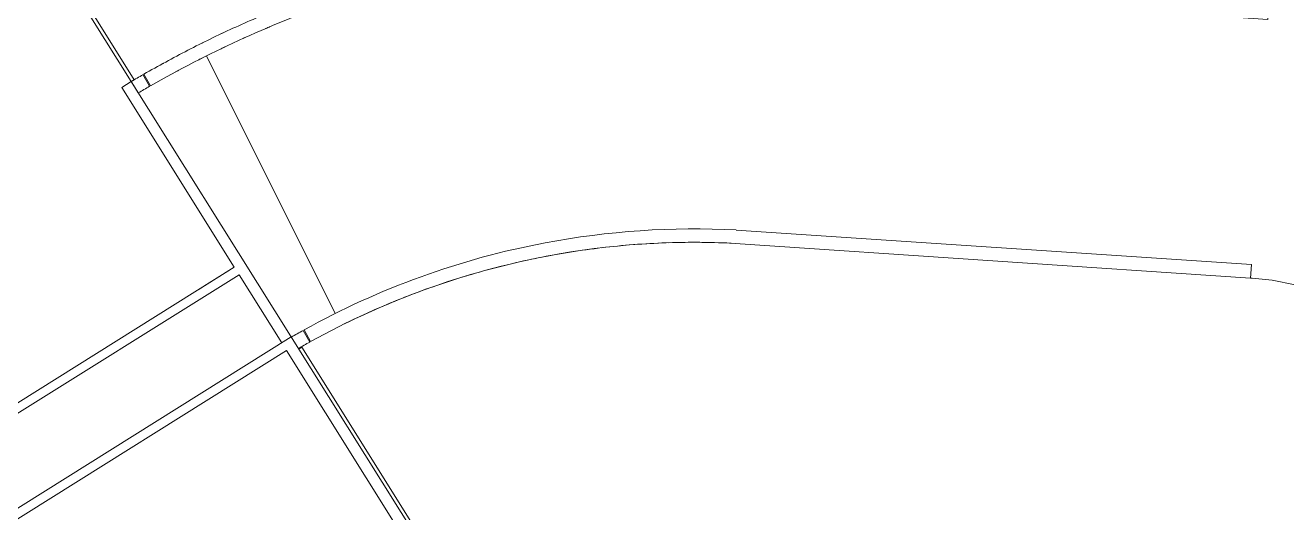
# Model space of a CAD drawing. Header units: millimetres. Extents: x -9129 to 220959, y -4760 to 72638.
# Drawn here: x 172643 to 200883, y 16582 to 27498 of the extents above; entities that cross this region are included whole.
import ezdxf

# ---------------------------------------------------------------- set-up
doc = ezdxf.new("R2010")
doc.units = ezdxf.units.MM
for name, color, linetype, lineweight in [('A-FLOR-____-OTLN', 9, 'Continuous', 9), ('A-FLOR-LEVL-OTLN', 9, 'Continuous', 9), ('A-WALL-____-OTLN', 9, 'Continuous', 9)]:
    doc.layers.add(name, color=color, linetype=linetype, lineweight=lineweight)

# ---------------------------------------------------------------- blocks, each defined once
blk = doc.blocks.new('doplnek operne zdi ve spadu - doplnek operne zdi ve spadu-2366219-schema POHLEDU D_140_6400')
at = {"layer": 'A-WALL-____-OTLN'}
for p, q in [((11866, 29629), (11846, 29330)), ((11849, 29395), (11889, 29625)), ((11889, 29625), (21062, 28056)), ((21011, 27760), (11846, 29330)), ((21062, 28056), (21011, 27760)), ((21054, 28057), (23025, 27924)), ((21026, 27758), (21036, 27908)), ((21026, 27758), (23005, 27625)), ((23025, 27924), (23005, 27625)), ((-2010, 26140), (-2159, 26401))]:
    blk.add_line(p, q, dxfattribs=at)
blk.add_open_spline([(-2159, 26401), (-1997, 26494), (-1670, 26676), (-1174, 26939), (-671, 27191), (-164, 27431), (350, 27659), (868, 27876), (1391, 28081), (1918, 28274), (2450, 28455), (2985, 28624), (3525, 28780), (4068, 28925), (4613, 29057), (5162, 29177), (5714, 29284), (6267, 29379), (6823, 29461), (7380, 29531), (7939, 29588), (8499, 29632), (9060, 29664), (9621, 29683), (10183, 29689), (10744, 29682), (11306, 29663), (11680, 29642), (11866, 29629)], degree=3, dxfattribs=at)
blk.add_open_spline([(-2010, 26140), (-1368, 26508), (-52, 27186), (2008, 28020), (4134, 28665), (6491, 29151), (9071, 29414), (10923, 29393), (11846, 29330)], degree=3, knots=[0, 0, 0, 0, 0.153846, 0.307692, 0.461538, 0.615385, 0.807692, 1, 1, 1, 1], dxfattribs=at)

msp = doc.modelspace()

# ---------------------------------------------------------------- linework, layer by layer
at = {"layer": 'A-FLOR-____-OTLN'}
for p, q in [((175015, 26237), (174111, 27680)), ((176517, 21577), (177322, 22081))]:
    msp.add_line(p, q, dxfattribs=at)
at = {"layer": 'A-FLOR-LEVL-OTLN'}
for p, q in [((179578, 21040), (176700, 26811)), ((200071, 21838), (200112, 21835))]:
    msp.add_line(p, q, dxfattribs=at)
for points in [[(185539, 22515), (186020, 22572), (186503, 22609), (186987, 22626)], [(187041, 22628), (187540, 22644), (188039, 22640), (188537, 22614)], [(184039, 22271), (184512, 22369), (184989, 22447), (185468, 22506)], [(182546, 21894), (183018, 22036), (183497, 22157), (183979, 22259)], [(181113, 21398), (181577, 21581), (182048, 21745), (182526, 21889)], [(200112, 21835), (200310, 21822), (200706, 21773), (201094, 21681), (201285, 21624)], [(179740, 20787), (180177, 21004), (180623, 21203), (181076, 21383)]]:
    msp.add_open_spline(points, degree=3, dxfattribs=at)
at = {"layer": 'A-WALL-____-OTLN'}
for p, q in [((163697, 44456), (175084, 26277)), ((176611, 27103), (176601, 27098)), ((175428, 26131), (175279, 26391)), ((174803, 26104), (175015, 26237)), ((177322, 22081), (174803, 26104)), ((175015, 26237), (183103, 13323)), ((175015, 26237), (175174, 25982)), ((188555, 22913), (200091, 22137)), ((200071, 21838), (188537, 22614)), ((162898, 13046), (177322, 22081)), ((200091, 22137), (200071, 21838)), ((177429, 21912), (163004, 12877)), ((178384, 20386), (177429, 21912)), ((179013, 20404), (178867, 20666)), ((178885, 20676), (179030, 20413)), ((163960, 11351), (178596, 20519)), ((178490, 20217), (166706, 12835)), ((182891, 13190), (178490, 20217)), ((178836, 20286), (178769, 20243)), ((178836, 20286), (183214, 13297))]:
    msp.add_line(p, q, dxfattribs=at)
at = {"layer": 'A-WALL-____-OTLN', "flags": 128}
for points in [[(177092, 27335), (177059, 27320), (177046, 27314)], [(176205, 26897), (176168, 26878), (176126, 26856)], [(175741, 26650), (175730, 26644), (175717, 26636)]]:
    msp.add_lwpolyline(points, dxfattribs=at)
at = {"layer": 'A-WALL-____-OTLN'}
for centre, radius, start, end in [((187631, 4895), 24492, 112.8261, 113.0949), ((187631, 4895), 24492, 114.1282, 114.3797), ((187631, 4895), 24492, 115.4375, 115.6553), ((187631, 4895), 24492, 116.7684, 116.9549), ((187631, 4895), 24792, 119.8829, 120.5898), ((187631, 4895), 24792, 120.4048, 120.5898), ((187631, 4895), 24492, 118.1571, 118.3286), ((187631, 4895), 24492, 119.8829, 120.5718), ((187620, 4938), 18000, 87.0244, 100.6986), ((187620, 4938), 18000, 100.6986, 119.0333), ((187620, 4938), 17700, 87.0317, 100.6986), ((187620, 4938), 17700, 100.6986, 119.0333), ((187620, 4938), 18000, 119.0976, 120.0782), ((187620, 4938), 17700, 119.0976, 120.0445)]:
    msp.add_arc(centre, radius, start, end, dxfattribs=at)

# ---------------------------------------------------------------- block references
msp.add_blockref('doplnek operne zdi ve spadu - doplnek operne zdi ve spadu-2366219-schema POHLEDU D_140_6400', (177456, 0), dxfattribs=at)

doc.saveas('drawing.dxf')
